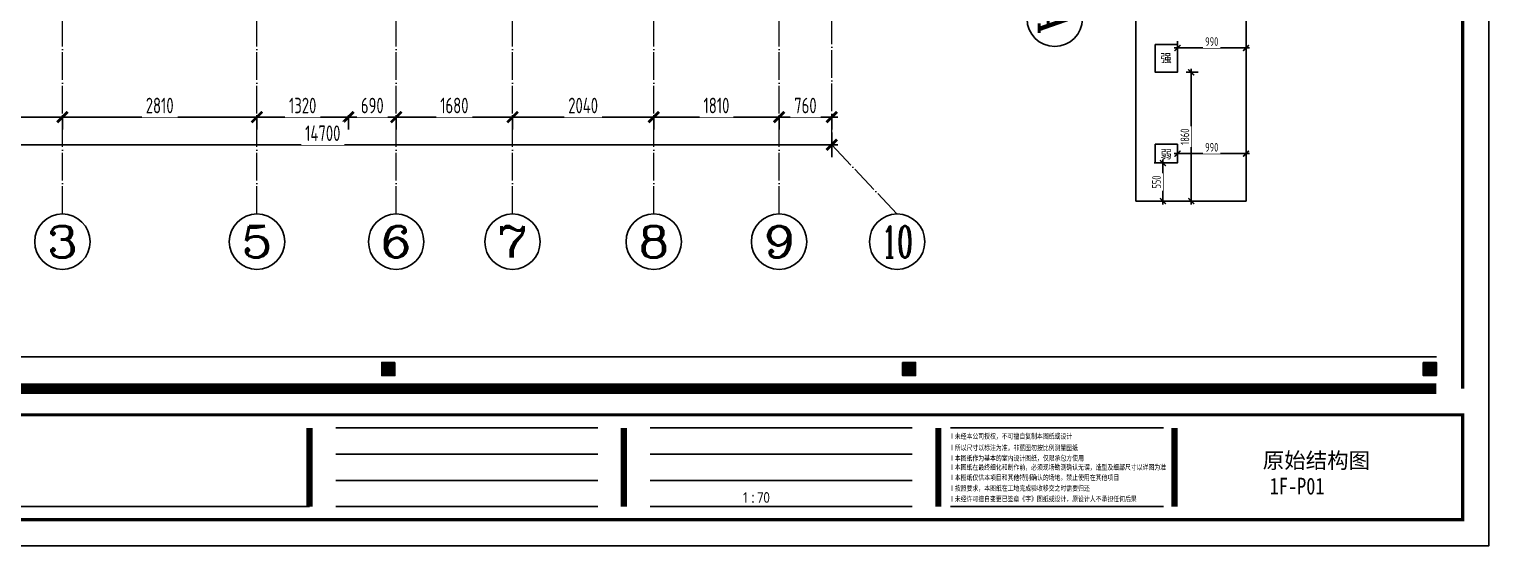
# Model space of a CAD drawing. Header units: inches. Extents: x -50945 to 250244, y -404780 to 18493.
# Drawn here: x 38460 to 59539, y -292400 to -284937 of the extents above; entities that cross this region are included whole.
import ezdxf
from ezdxf.enums import TextEntityAlignment as Align

# ---------------------------------------------------------------- set-up
doc = ezdxf.new("R2010")
doc.units = ezdxf.units.IN
doc.header["$MEASUREMENT"] = 0
doc.linetypes.add('DOTE', pattern=[2.42, 2, -0.2, 0.02, -0.2])
for name, color, linetype in [('0 @ 1 (1)', 7, 'Continuous'), ('15开关布置图-YJ', 2, 'Continuous'), ('AXIS', 1, 'Continuous'), ('AXIS_TEXT', 7, 'Continuous'), ('A图框', 7, 'Continuous'), ('D-ARCHI', 250, 'Continuous'), ('IBS-182-原建筑非承重墙', 150, 'Continuous'), ('IBS-63-原建筑窗', 63, 'Continuous'), ('外标注', 50, 'Continuous')]:
    doc.layers.add(name, color=color, linetype=linetype)
doc.styles.add('04.YBC-外标注3.0', font='', dxfattribs={"width": 0.8, "height": 3})
doc.styles.add('05.YBC-内标注2.5', font='', dxfattribs={"width": 0.8, "height": 2.5})
doc.styles.add('_TCH_AXIS', font='COMPLEX', dxfattribs={"bigfont": 'GBCBIG'})
doc.styles.add('COMPLEX', font='COMPLEX')
doc.styles.add('HBA-DIMT', font='ARCHS.SHX', dxfattribs={"width": 0.8})
doc.styles.get("Standard").update_dxf_attribs({"font": 'Arial.ttf'})
doc.styles.add('宋体', font='', dxfattribs={"width": 0.8})
doc.styles.get('04.YBC-外标注3.0').set_extended_font_data('SimSun')
doc.styles.get('05.YBC-内标注2.5').set_extended_font_data('SimSun')
doc.styles.get('宋体').set_extended_font_data('SimSun')
doc.dimstyles.new('HBA_40', dxfattribs={"dimscale": 50, "dimtxt": 2.5, "dimasz": 0.1, "dimexe": 2, "dimexo": 2.5, "dimgap": 0.6, "dimtad": 1, "dimdec": 0, "dimrnd": 5, "dimzin": 0, "dimtxsty": 'HBA-DIMT', "dimblk": 'HBA_DIMENSION_TICK', "dimblk1": 'HBA_DIMENSION_TICK', "dimblk2": 'HBA_DIMENSION_TICK', "dimcen": 0.125, "dimclrd": 44, "dimclre": 44, "dimclrt": 2, "dimadec": 0, "dimazin": 0, "dimtfac": 1, "dimtdec": 0, "dimtix": 1, "dimtmove": 1, "dimatfit": 3, "dimldrblk": 'HBA_Leader_Dot', "dimfxl": 0, "dimtvp": 1, "dimtfill": 1, "dimtolj": 1, "dimtzin": 0, "dimarcsym": 0})

# ---------------------------------------------------------------- blocks, each defined once
blk = doc.blocks.new('HBA_DIMENSION_TICK')
at = {"color": 0, "linetype": 'ByBlock'}
for p, q in [((-10, 0), (0, 0)), ((0, 0), (10, 0))]:
    blk.add_line(p, q, dxfattribs=at)
at = {"color": 50, "linetype": 'ByBlock'}
blk.add_solid([(-10, -7), (-7, -10), (7, 10), (10, 7)], dxfattribs=at)
blk = doc.blocks.new('*D254')
at = {"layer": 'Defpoints', "color": 0, "transparency": 16777216}
for p in [(35350, -285952), (38940, -285952), (38940, -286207)]:
    blk.add_point(p, dxfattribs=at)
at = {"layer": '外标注', "color": 44, "lineweight": -2, "transparency": 16777216}
for p, q in [((35350, -286177), (35350, -286387)), ((35359, -286207), (38931, -286207)), ((38940, -286177), (38940, -286387))]:
    blk.add_line(p, q, dxfattribs=at)
at = {"layer": '外标注', "color": 44, "lineweight": -2, "transparency": 16777216, "xscale": 9, "yscale": 9, "zscale": 9, "rotation": 180}
blk.add_blockref('HBA_DIMENSION_TICK', (35350, -286207), dxfattribs=at)
at = {"layer": '外标注', "color": 44, "lineweight": -2, "transparency": 16777216, "xscale": 9, "yscale": 9, "zscale": 9}
blk.add_blockref('HBA_DIMENSION_TICK', (38940, -286207), dxfattribs=at)
at = {"layer": '外标注', "color": 2, "transparency": 16777216, "insert": (37145, -286040), "char_height": 225, "attachment_point": 5, "style": 'HBA-DIMT', "bg_fill": 3, "box_fill_scale": 1.25, "bg_fill_color": 256, "bg_fill_true_color": 13158600, "bg_fill_transparency": 0}
blk.add_mtext('\\A1;3590', dxfattribs=at)
blk = doc.blocks.new('HBA_Leader_Dot')
at = {"color": 0, "linetype": 'ByBlock'}
blk.add_line((-5, 0), (-10, 0), dxfattribs=at)
at = {"color": 0, "linetype": 'ByBlock', "const_width": 5}
blk.add_lwpolyline([(-2.5, 0, 1), (2.5, 0, 1)], format="xyb", close=True, dxfattribs=at)
blk = doc.blocks.new('*D255')
at = {"layer": 'Defpoints', "color": 0, "transparency": 16777216}
for p in [(38940, -285952), (41750, -285952), (41750, -286207)]:
    blk.add_point(p, dxfattribs=at)
at = {"layer": '外标注', "color": 44, "lineweight": -2, "transparency": 16777216}
for p, q in [((38940, -286177), (38940, -286387)), ((38949, -286207), (41741, -286207)), ((41750, -286177), (41750, -286387))]:
    blk.add_line(p, q, dxfattribs=at)
at = {"layer": '外标注', "color": 44, "lineweight": -2, "transparency": 16777216, "xscale": 9, "yscale": 9, "zscale": 9, "rotation": 180}
blk.add_blockref('HBA_DIMENSION_TICK', (38940, -286207), dxfattribs=at)
at = {"layer": '外标注', "color": 44, "lineweight": -2, "transparency": 16777216, "xscale": 9, "yscale": 9, "zscale": 9}
blk.add_blockref('HBA_DIMENSION_TICK', (41750, -286207), dxfattribs=at)
at = {"layer": '外标注', "color": 2, "transparency": 16777216, "insert": (40345, -286040), "char_height": 225, "attachment_point": 5, "style": 'HBA-DIMT', "bg_fill": 3, "box_fill_scale": 1.25, "bg_fill_color": 256, "bg_fill_true_color": 13158600, "bg_fill_transparency": 0}
blk.add_mtext('\\A1;2810', dxfattribs=at)
blk = doc.blocks.new('*D256')
at = {"layer": 'Defpoints', "color": 0, "transparency": 16777216}
for p in [(41750, -285952), (43070, -285952), (43070, -286207)]:
    blk.add_point(p, dxfattribs=at)
at = {"layer": '外标注', "color": 44, "lineweight": -2, "transparency": 16777216}
for p, q in [((41750, -286177), (41750, -286387)), ((41759, -286207), (43061, -286207)), ((43070, -286177), (43070, -286387))]:
    blk.add_line(p, q, dxfattribs=at)
at = {"layer": '外标注', "color": 44, "lineweight": -2, "transparency": 16777216, "xscale": 9, "yscale": 9, "zscale": 9, "rotation": 180}
blk.add_blockref('HBA_DIMENSION_TICK', (41750, -286207), dxfattribs=at)
at = {"layer": '外标注', "color": 44, "lineweight": -2, "transparency": 16777216, "xscale": 9, "yscale": 9, "zscale": 9}
blk.add_blockref('HBA_DIMENSION_TICK', (43070, -286207), dxfattribs=at)
at = {"layer": '外标注', "color": 2, "transparency": 16777216, "insert": (42410, -286040), "char_height": 225, "attachment_point": 5, "style": 'HBA-DIMT', "bg_fill": 3, "box_fill_scale": 1.25, "bg_fill_color": 256, "bg_fill_true_color": 13158600, "bg_fill_transparency": 0}
blk.add_mtext('\\A1;1320', dxfattribs=at)
blk = doc.blocks.new('*D257')
at = {"layer": 'Defpoints', "color": 0, "transparency": 16777216}
for p in [(43070, -285952), (43760, -285952), (43760, -286207)]:
    blk.add_point(p, dxfattribs=at)
at = {"layer": '外标注', "color": 44, "lineweight": -2, "transparency": 16777216}
for p, q in [((43070, -286177), (43070, -286387)), ((43079, -286207), (43751, -286207)), ((43760, -286177), (43760, -286387))]:
    blk.add_line(p, q, dxfattribs=at)
at = {"layer": '外标注', "color": 44, "lineweight": -2, "transparency": 16777216, "xscale": 9, "yscale": 9, "zscale": 9, "rotation": 180}
blk.add_blockref('HBA_DIMENSION_TICK', (43070, -286207), dxfattribs=at)
at = {"layer": '外标注', "color": 44, "lineweight": -2, "transparency": 16777216, "xscale": 9, "yscale": 9, "zscale": 9}
blk.add_blockref('HBA_DIMENSION_TICK', (43760, -286207), dxfattribs=at)
at = {"layer": '外标注', "color": 2, "transparency": 16777216, "insert": (43415, -286040), "char_height": 225, "attachment_point": 5, "style": 'HBA-DIMT', "bg_fill": 3, "box_fill_scale": 1.25, "bg_fill_color": 256, "bg_fill_true_color": 13158600, "bg_fill_transparency": 0}
blk.add_mtext('\\A1;690', dxfattribs=at)
blk = doc.blocks.new('*D258')
at = {"layer": 'Defpoints', "color": 0, "transparency": 16777216}
for p in [(43760, -285952), (45440, -285952), (45440, -286207)]:
    blk.add_point(p, dxfattribs=at)
at = {"layer": '外标注', "color": 44, "lineweight": -2, "transparency": 16777216}
for p, q in [((43760, -286177), (43760, -286387)), ((43769, -286207), (45431, -286207)), ((45440, -286177), (45440, -286387))]:
    blk.add_line(p, q, dxfattribs=at)
at = {"layer": '外标注', "color": 44, "lineweight": -2, "transparency": 16777216, "xscale": 9, "yscale": 9, "zscale": 9, "rotation": 180}
blk.add_blockref('HBA_DIMENSION_TICK', (43760, -286207), dxfattribs=at)
at = {"layer": '外标注', "color": 44, "lineweight": -2, "transparency": 16777216, "xscale": 9, "yscale": 9, "zscale": 9}
blk.add_blockref('HBA_DIMENSION_TICK', (45440, -286207), dxfattribs=at)
at = {"layer": '外标注', "color": 2, "transparency": 16777216, "insert": (44600, -286040), "char_height": 225, "attachment_point": 5, "style": 'HBA-DIMT', "bg_fill": 3, "box_fill_scale": 1.25, "bg_fill_color": 256, "bg_fill_true_color": 13158600, "bg_fill_transparency": 0}
blk.add_mtext('\\A1;1680', dxfattribs=at)
blk = doc.blocks.new('*D259')
at = {"layer": 'Defpoints', "color": 0, "transparency": 16777216}
for p in [(45440, -285952), (47480, -285952), (47480, -286207)]:
    blk.add_point(p, dxfattribs=at)
at = {"layer": '外标注', "color": 44, "lineweight": -2, "transparency": 16777216}
for p, q in [((45440, -286177), (45440, -286387)), ((45449, -286207), (47471, -286207)), ((47480, -286177), (47480, -286387))]:
    blk.add_line(p, q, dxfattribs=at)
at = {"layer": '外标注', "color": 44, "lineweight": -2, "transparency": 16777216, "xscale": 9, "yscale": 9, "zscale": 9, "rotation": 180}
blk.add_blockref('HBA_DIMENSION_TICK', (45440, -286207), dxfattribs=at)
at = {"layer": '外标注', "color": 44, "lineweight": -2, "transparency": 16777216, "xscale": 9, "yscale": 9, "zscale": 9}
blk.add_blockref('HBA_DIMENSION_TICK', (47480, -286207), dxfattribs=at)
at = {"layer": '外标注', "color": 2, "transparency": 16777216, "insert": (46460, -286040), "char_height": 225, "attachment_point": 5, "style": 'HBA-DIMT', "bg_fill": 3, "box_fill_scale": 1.25, "bg_fill_color": 256, "bg_fill_true_color": 13158600, "bg_fill_transparency": 0}
blk.add_mtext('\\A1;2040', dxfattribs=at)
blk = doc.blocks.new('*D260')
at = {"layer": 'Defpoints', "color": 0, "transparency": 16777216}
for p in [(47480, -285952), (49290, -285952), (49290, -286207)]:
    blk.add_point(p, dxfattribs=at)
at = {"layer": '外标注', "color": 44, "lineweight": -2, "transparency": 16777216}
for p, q in [((47480, -286177), (47480, -286387)), ((47489, -286207), (49281, -286207)), ((49290, -286177), (49290, -286387))]:
    blk.add_line(p, q, dxfattribs=at)
at = {"layer": '外标注', "color": 44, "lineweight": -2, "transparency": 16777216, "xscale": 9, "yscale": 9, "zscale": 9, "rotation": 180}
blk.add_blockref('HBA_DIMENSION_TICK', (47480, -286207), dxfattribs=at)
at = {"layer": '外标注', "color": 44, "lineweight": -2, "transparency": 16777216, "xscale": 9, "yscale": 9, "zscale": 9}
blk.add_blockref('HBA_DIMENSION_TICK', (49290, -286207), dxfattribs=at)
at = {"layer": '外标注', "color": 2, "transparency": 16777216, "insert": (48385, -286040), "char_height": 225, "attachment_point": 5, "style": 'HBA-DIMT', "bg_fill": 3, "box_fill_scale": 1.25, "bg_fill_color": 256, "bg_fill_true_color": 13158600, "bg_fill_transparency": 0}
blk.add_mtext('\\A1;1810', dxfattribs=at)
blk = doc.blocks.new('*D261')
at = {"layer": 'Defpoints', "color": 0, "transparency": 16777216}
for p in [(49290, -285952), (50050, -285952), (50050, -286207)]:
    blk.add_point(p, dxfattribs=at)
at = {"layer": '外标注', "color": 44, "lineweight": -2, "transparency": 16777216}
for p, q in [((49290, -286177), (49290, -286387)), ((49299, -286207), (50041, -286207)), ((50050, -286177), (50050, -286387))]:
    blk.add_line(p, q, dxfattribs=at)
at = {"layer": '外标注', "color": 44, "lineweight": -2, "transparency": 16777216, "xscale": 9, "yscale": 9, "zscale": 9, "rotation": 180}
blk.add_blockref('HBA_DIMENSION_TICK', (49290, -286207), dxfattribs=at)
at = {"layer": '外标注', "color": 44, "lineweight": -2, "transparency": 16777216, "xscale": 9, "yscale": 9, "zscale": 9}
blk.add_blockref('HBA_DIMENSION_TICK', (50050, -286207), dxfattribs=at)
at = {"layer": '外标注', "color": 2, "transparency": 16777216, "insert": (49670, -286040), "char_height": 225, "attachment_point": 5, "style": 'HBA-DIMT', "bg_fill": 3, "box_fill_scale": 1.25, "bg_fill_color": 256, "bg_fill_true_color": 13158600, "bg_fill_transparency": 0}
blk.add_mtext('\\A1;760', dxfattribs=at)
blk = doc.blocks.new('*D262')
at = {"layer": 'Defpoints', "color": 0, "transparency": 16777216}
for p in [(35350, -286207), (50050, -286207), (50050, -286607)]:
    blk.add_point(p, dxfattribs=at)
at = {"layer": '外标注', "color": 44, "lineweight": -2, "transparency": 16777216}
for p, q in [((35350, -286432), (35350, -286787)), ((50050, -286432), (50050, -286787)), ((35359, -286607), (50041, -286607))]:
    blk.add_line(p, q, dxfattribs=at)
at = {"layer": '外标注', "color": 44, "lineweight": -2, "transparency": 16777216, "xscale": 9, "yscale": 9, "zscale": 9, "rotation": 180}
blk.add_blockref('HBA_DIMENSION_TICK', (35350, -286607), dxfattribs=at)
at = {"layer": '外标注', "color": 44, "lineweight": -2, "transparency": 16777216, "xscale": 9, "yscale": 9, "zscale": 9}
blk.add_blockref('HBA_DIMENSION_TICK', (50050, -286607), dxfattribs=at)
at = {"layer": '外标注', "color": 2, "transparency": 16777216, "insert": (42700, -286440), "char_height": 225, "attachment_point": 5, "style": 'HBA-DIMT', "bg_fill": 3, "box_fill_scale": 1.25, "bg_fill_color": 256, "bg_fill_true_color": 13158600, "bg_fill_transparency": 0}
blk.add_mtext('\\A1;14700', dxfattribs=at)
blk = doc.blocks.new('_AXISO')
blk.add_circle((0, 0), 0.5)
at = {"layer": 'AXIS_TEXT', "style": 'COMPLEX', "width": 1.041667}
blk.add_attdef('A', text='', height=0.56, dxfattribs=at).set_placement((-0.25, -0.28), (0.25, -0.28), align=Align.FIT)
blk = doc.blocks.new('*D302')
at = {"color": 44, "lineweight": -2, "transparency": 16777216}
for p, q in [((54708, -286870), (54733, -286870)), ((54833, -286875), (54833, -287415)), ((54708, -287420), (54733, -287420))]:
    blk.add_line(p, q, dxfattribs=at)
at = {"layer": 'Defpoints', "color": 0, "transparency": 16777216}
for p in [(54833, -286870), (54833, -287420), (54833, -287420)]:
    blk.add_point(p, dxfattribs=at)
at = {"color": 44, "lineweight": -2, "transparency": 16777216, "xscale": 5, "yscale": 5, "zscale": 5}
for p, rotation in [((54833, -286870), 90), ((54833, -287420), 270)]:
    blk.add_blockref('HBA_DIMENSION_TICK', p, dxfattribs=dict(at, rotation=rotation))
at = {"color": 2, "transparency": 16777216, "insert": (54740, -287145), "char_height": 125, "attachment_point": 5, "rotation": 90, "style": 'HBA-DIMT', "bg_fill": 3, "box_fill_scale": 1.25, "bg_fill_color": 256, "bg_fill_true_color": 13158600, "bg_fill_transparency": 0}
blk.add_mtext('\\A1;550', dxfattribs=at)
blk = doc.blocks.new('*D303')
at = {"color": 44, "lineweight": -2, "transparency": 16777216}
for p, q in [((55043, -286610), (55043, -286635)), ((56033, -286610), (56033, -286635)), ((55048, -286735), (56028, -286735))]:
    blk.add_line(p, q, dxfattribs=at)
at = {"layer": 'Defpoints', "color": 0, "transparency": 16777216}
for p in [(55043, -286735), (56033, -286735), (56033, -286735)]:
    blk.add_point(p, dxfattribs=at)
at = {"color": 44, "lineweight": -2, "transparency": 16777216, "xscale": 5, "yscale": 5, "zscale": 5, "rotation": 180}
blk.add_blockref('HBA_DIMENSION_TICK', (55043, -286735), dxfattribs=at)
at = {"color": 44, "lineweight": -2, "transparency": 16777216, "xscale": 5, "yscale": 5, "zscale": 5}
blk.add_blockref('HBA_DIMENSION_TICK', (56033, -286735), dxfattribs=at)
at = {"color": 2, "transparency": 16777216, "insert": (55538, -286643), "char_height": 125, "attachment_point": 5, "style": 'HBA-DIMT', "bg_fill": 3, "box_fill_scale": 1.25, "bg_fill_color": 256, "bg_fill_true_color": 13158600, "bg_fill_transparency": 0}
blk.add_mtext('\\A1;990', dxfattribs=at)
blk = doc.blocks.new('*D304')
at = {"color": 44, "lineweight": -2, "transparency": 16777216}
for p, q in [((55168, -285560), (55342, -285560)), ((55242, -285565), (55242, -287415)), ((55168, -287420), (55342, -287420))]:
    blk.add_line(p, q, dxfattribs=at)
at = {"layer": 'Defpoints', "color": 0, "transparency": 16777216}
for p in [(55043, -285560), (55043, -287420), (55242, -287420)]:
    blk.add_point(p, dxfattribs=at)
at = {"color": 44, "lineweight": -2, "transparency": 16777216, "xscale": 5, "yscale": 5, "zscale": 5}
for p, rotation in [((55242, -285560), 90), ((55242, -287420), 270)]:
    blk.add_blockref('HBA_DIMENSION_TICK', p, dxfattribs=dict(at, rotation=rotation))
at = {"color": 2, "transparency": 16777216, "insert": (55150, -286490), "char_height": 125, "attachment_point": 5, "rotation": 90, "style": 'HBA-DIMT', "bg_fill": 3, "box_fill_scale": 1.25, "bg_fill_color": 256, "bg_fill_true_color": 13158600, "bg_fill_transparency": 0}
blk.add_mtext('\\A1;1860', dxfattribs=at)
blk = doc.blocks.new('*D305')
at = {"color": 44, "lineweight": -2, "transparency": 16777216}
for p, q in [((55043, -285235), (55043, -285109)), ((56033, -285235), (56033, -285109)), ((55048, -285209), (56028, -285209))]:
    blk.add_line(p, q, dxfattribs=at)
at = {"layer": 'Defpoints', "color": 0, "transparency": 16777216}
for p in [(55043, -285360), (56033, -285209), (56033, -285360)]:
    blk.add_point(p, dxfattribs=at)
at = {"color": 44, "lineweight": -2, "transparency": 16777216, "xscale": 5, "yscale": 5, "zscale": 5, "rotation": 180}
blk.add_blockref('HBA_DIMENSION_TICK', (55043, -285209), dxfattribs=at)
at = {"color": 44, "lineweight": -2, "transparency": 16777216, "xscale": 5, "yscale": 5, "zscale": 5}
blk.add_blockref('HBA_DIMENSION_TICK', (56033, -285209), dxfattribs=at)
at = {"color": 2, "transparency": 16777216, "insert": (55538, -285116), "char_height": 125, "attachment_point": 5, "style": 'HBA-DIMT', "bg_fill": 3, "box_fill_scale": 1.25, "bg_fill_color": 256, "bg_fill_true_color": 13158600, "bg_fill_transparency": 0}
blk.add_mtext('\\A1;990', dxfattribs=at)
blk = doc.blocks.new('gegeg')
at = {"layer": 'A图框'}
h = blk.add_hatch(color=256, dxfattribs=at)
h.dxf.hatch_style = 1
h.paths.add_polyline_path([(147800, -57733), (147975, -57733), (147975, -57558), (147800, -57558)])
h = blk.add_hatch(color=256, dxfattribs=at)
h.dxf.hatch_style = 1
h.paths.add_polyline_path([(154931, -57558), (154756, -57558), (154756, -57733), (154931, -57733)])
h = blk.add_hatch(color=256, dxfattribs=at)
h.dxf.hatch_style = 1
h.paths.add_polyline_path([(161887, -57558), (161712, -57558), (161712, -57733), (161887, -57733)])
for p, q in [((133887, -57482), (161887, -57482)), ((147184, -58433), (150684, -58433)), ((151384, -58433), (154884, -58433)), ((155398, -58433), (158242, -58433)), ((147184, -58783), (150684, -58783)), ((151384, -58783), (154884, -58783)), ((147184, -59133), (150684, -59133)), ((151384, -59133), (154884, -59133)), ((138761, -59483), (146834, -59483)), ((147184, -59483), (150684, -59483)), ((151384, -59483), (154884, -59483)), ((155398, -59483), (158242, -59483))]:
    blk.add_line(p, q, dxfattribs=at)
for points in [[(162587, -39218), (162587, -60008), (133187, -60008), (133187, -39218)], [(147975, -57558), (147800, -57558), (147800, -57733), (147975, -57733)], [(154756, -57558), (154931, -57558), (154931, -57733), (154756, -57733)], [(161712, -57558), (161887, -57558), (161887, -57733), (161712, -57733)]]:
    blk.add_lwpolyline(points, close=True, dxfattribs=at)
for points, const_width in [([(133537, -40125), (133537, -39568), (162237, -39568), (162237, -57908)], 42), ([(161887, -57908), (133887, -57908)], 140), ([(146834, -58433), (146834, -59483)], 84), ([(151034, -58433), (151034, -59483)], 84), ([(155234, -58433), (155234, -59483)], 84), ([(158387, -58433), (158387, -59483)], 84)]:
    blk.add_lwpolyline(points, dxfattribs=dict(at, const_width=const_width))
at = {"layer": 'A图框', "const_width": 42}
blk.add_lwpolyline([(133537, -58258), (162237, -58258), (162237, -59658), (133537, -59658)], close=True, dxfattribs=at)
at = {"layer": '0 @ 1 (1)', "insert": (152579, -59363), "char_height": 175, "width": 3199.54, "attachment_point": 4, "style": '05.YBC-内标注2.5'}
blk.add_mtext('{\\fMicrosoft YaHei|b0|i0|c134|p34;\\H0.8x; 1 : 70}', dxfattribs=at)
at = {"layer": 'A图框', "char_height": 70, "attachment_point": 1, "style": '04.YBC-外标注3.0'}
for s, width, insert in [('{\\fArial Unicode MS|b0|i0|c134|p0;l 未经本公司授权，不可擅自复制本图纸或设计}', 1842.18, (155405, -58508)), ('{\\fArial Unicode MS|b0|i0|c134|p0;l 所以尺寸以标注为准，非蓝图勿按比例测量图纸}', 1906.2, (155405, -58662)), ('{\\fArial Unicode MS|b0|i0|c134|p0;l 本图纸作为基本的室内设计图纸，仅限承包方使用}', 2550.12, (155405, -58801)), ('{\\fArial Unicode MS|b0|i0|c134|p0;l 本图纸在最终细化和制作前，必须现场勘测确认无误，造型及细部尺寸以详图为准}', 3701.19, (155405, -58923)), ('{\\fArial Unicode MS|b0|i0|c134|p0;l 本图纸仅供本项目和其他特别确认的场地，禁止使用在其他项目}', 3008.74, (155405, -59060)), ('{\\fArial Unicode MS|b0|i0|c134|p0;l 按照要求，本图纸在工地完成验收移交之时需要归还}', 1941.8, (155405, -59203)), ('{\\fArial Unicode MS|b0|i0|c134|p0;l 未经许可擅自变更已签章《字》图纸或设计，原设计人不承担任何后果}', 3026.66, (155405, -59346))]:
    blk.add_mtext_dynamic_manual_height_columns(s, width=width, gutter_width=1, heights=[0], dxfattribs=dict(at, insert=insert))

msp = doc.modelspace()

# ---------------------------------------------------------------- linework, layer by layer
at = {"layer": 'IBS-182-原建筑非承重墙'}
for points in [[(54442.6, -284600.16), (56032.6, -284600.16), (56032.6, -287420.16), (54442.6, -287420.16)], [(54722.6, -285160.16), (55042.6, -285160.16), (55042.6, -285560.16), (54722.6, -285560.16)], [(54722.6, -286600.16), (55042.6, -286600.16), (55042.6, -286870.16), (54722.6, -286870.16)]]:
    msp.add_lwpolyline(points, close=True, dxfattribs=at)

# ---------------------------------------------------------------- block references
at = {"layer": 'AXIS'}
ref = msp.add_blockref('_AXISO', (53270.5, -284786.95), dxfattribs=dict(at, xscale=800, yscale=800, zscale=800, rotation=270))
ref.add_attrib('A', 'A', dxfattribs={"layer": 'AXIS_TEXT', "height": 452.55, "rotation": 270, "style": '_TCH_AXIS', "width": 1.166667}).set_placement((53044.22, -284560.68), (53044.22, -285013.23), align=Align.FIT)
ref = msp.add_blockref('_AXISO', (38940.2, -288006.95), dxfattribs=dict(at, xscale=800, yscale=800, zscale=800))
ref.add_attrib('A', '3', dxfattribs={"layer": 'AXIS_TEXT', "height": 452.55, "style": '_TCH_AXIS', "width": 1.5}).set_placement((38713.92, -288233.23), (39166.47, -288233.23), align=Align.FIT)
ref = msp.add_blockref('_AXISO', (41750.2, -288006.95), dxfattribs=dict(at, xscale=800, yscale=800, zscale=800))
ref.add_attrib('A', '5', dxfattribs={"layer": 'AXIS_TEXT', "height": 452.55, "style": '_TCH_AXIS', "width": 1.5}).set_placement((41523.92, -288233.23), (41976.47, -288233.23), align=Align.FIT)
ref = msp.add_blockref('_AXISO', (43760.2, -288006.95), dxfattribs=dict(at, xscale=800, yscale=800, zscale=800))
ref.add_attrib('A', '6', dxfattribs={"layer": 'AXIS_TEXT', "height": 452.55, "style": '_TCH_AXIS', "width": 1.5}).set_placement((43533.92, -288233.23), (43986.47, -288233.23), align=Align.FIT)
ref = msp.add_blockref('_AXISO', (45440.2, -288006.95), dxfattribs=dict(at, xscale=800, yscale=800, zscale=800))
ref.add_attrib('A', '7', dxfattribs={"layer": 'AXIS_TEXT', "height": 452.55, "style": '_TCH_AXIS', "width": 1.5}).set_placement((45213.92, -288233.23), (45666.47, -288233.23), align=Align.FIT)
ref = msp.add_blockref('_AXISO', (47480.2, -288006.95), dxfattribs=dict(at, xscale=800, yscale=800, zscale=800))
ref.add_attrib('A', '8', dxfattribs={"layer": 'AXIS_TEXT', "height": 452.55, "style": '_TCH_AXIS', "width": 1.5}).set_placement((47253.92, -288233.23), (47706.47, -288233.23), align=Align.FIT)
ref = msp.add_blockref('_AXISO', (49290.5, -288006.95), dxfattribs=dict(at, xscale=800, yscale=800, zscale=800))
ref.add_attrib('A', '9', dxfattribs={"layer": 'AXIS_TEXT', "height": 452.55, "style": '_TCH_AXIS', "width": 1.5}).set_placement((49064.22, -288233.23), (49516.77, -288233.23), align=Align.FIT)
ref = msp.add_blockref('_AXISO', (50995.16, -288006.95), dxfattribs=dict(at, xscale=800, yscale=800, zscale=800))
ref.add_attrib('A', '10', dxfattribs={"layer": 'AXIS_TEXT', "height": 452.548, "style": '_TCH_AXIS', "width": 0.724138}).set_placement((50768.89, -288233.23), (51221.44, -288233.23), align=Align.FIT)

# ---------------------------------------------------------------- texts
at = {"color": 253, "insert": (56375.54, -291416.55), "char_height": 242.1645, "attachment_point": 1, "style": '宋体'}
msp.add_mtext_dynamic_manual_height_columns('{\\fSimSun|b0|i0|c134|p2;1F-P01}', width=66.2668, gutter_width=16.21, heights=[0], dxfattribs=at)
at = {"layer": 'A图框', "insert": (56275.64, -291053.38), "char_height": 227.0292, "attachment_point": 1}
msp.add_mtext_dynamic_manual_height_columns('{\\fSimSun|b0|i0|c134|p2;原始结构图}', width=2770.8358, gutter_width=16.21, heights=[0], dxfattribs=at)
at = {"layer": 'IBS-63-原建筑窗', "style": '宋体'}
for s, p in [('强', (54795.35, -285414.94)), ('弱', (54797.58, -286803.49))]:
    msp.add_text(s, height=120, dxfattribs=at).set_placement(p)

# ---------------------------------------------------------------- dimensions: what is measured, and where the dimension line sits
at = {"layer": '外标注'}
dim = msp.add_linear_dim(base=(38940.2, -286206.95), p1=(35350.5, -285951.91), p2=(38940.2, -285951.91), dimstyle='HBA_40', override={"dimscale": 90, "dimfxl": 200, "dimfxlon": 1}, dxfattribs=at)
dim.commit()
dim.dimension.update_dxf_attribs({"geometry": '*D254', "text_midpoint": (37145.35, -286040.45)})

# ---------------------------------------------------------------- next in the draw order: dimensions: what is measured, and where the dimension line sits
for base, p1, p2, picture, middle in [((56032.6, -285208.53), (55042.6, -285360.16), (56032.6, -285360.16), '*D305', (55537.6, -285116.03)), ((56032.6, -286735.16), (55042.6, -286735.16), (56032.6, -286735.16), '*D303', (55537.6, -286642.66))]:
    dim = msp.add_linear_dim(base=base, p1=p1, p2=p2, dimstyle='HBA_40')
    dim.commit()
    dim.dimension.update_dxf_attribs({"geometry": picture, "text_midpoint": middle})
dim = msp.add_linear_dim(base=(54832.74, -287420.16), p1=(54832.74, -286870.16), p2=(54832.74, -287420.16), angle=90, dimstyle='HBA_40')
dim.commit()
dim.dimension.update_dxf_attribs({"geometry": '*D302', "text_midpoint": (54740.24, -287145.16)})
dim = msp.add_linear_dim(base=(41750.2, -286206.95), p1=(38940.2, -285951.91), p2=(41750.2, -285951.91), dimstyle='HBA_40', override={"dimscale": 90, "dimfxl": 200, "dimfxlon": 1}, dxfattribs=at)
dim.commit()
dim.dimension.update_dxf_attribs({"geometry": '*D255', "text_midpoint": (40345.2, -286040.45)})

# ---------------------------------------------------------------- next in the draw order: dimensions: what is measured, and where the dimension line sits
dim = msp.add_linear_dim(base=(55242.23, -287420.16), p1=(55042.6, -285560.16), p2=(55042.6, -287420.16), angle=90, dimstyle='HBA_40')
dim.commit()
dim.dimension.update_dxf_attribs({"geometry": '*D304', "text_midpoint": (55149.73, -286490.16)})
dim = msp.add_linear_dim(base=(43070.2, -286206.95), p1=(41750.2, -285951.91), p2=(43070.2, -285951.91), dimstyle='HBA_40', override={"dimscale": 90, "dimfxl": 200, "dimfxlon": 1}, dxfattribs=at)
dim.commit()
dim.dimension.update_dxf_attribs({"geometry": '*D256', "text_midpoint": (42410.2, -286040.45)})

# ---------------------------------------------------------------- next in the draw order: dimensions: what is measured, and where the dimension line sits
dim = msp.add_linear_dim(base=(43760.2, -286206.95), p1=(43070.2, -285951.91), p2=(43760.2, -285951.91), dimstyle='HBA_40', override={"dimscale": 90, "dimfxl": 200, "dimfxlon": 1}, dxfattribs=at)
dim.commit()
dim.dimension.update_dxf_attribs({"geometry": '*D257', "text_midpoint": (43415.2, -286040.45)})

# ---------------------------------------------------------------- next in the draw order: dimensions: what is measured, and where the dimension line sits
dim = msp.add_linear_dim(base=(45440.2, -286206.95), p1=(43760.2, -285951.91), p2=(45440.2, -285951.91), dimstyle='HBA_40', override={"dimscale": 90, "dimfxl": 200, "dimfxlon": 1}, dxfattribs=at)
dim.commit()
dim.dimension.update_dxf_attribs({"geometry": '*D258', "text_midpoint": (44600.2, -286040.45)})

# ---------------------------------------------------------------- next in the draw order: dimensions: what is measured, and where the dimension line sits
dim = msp.add_linear_dim(base=(47480.2, -286206.95), p1=(45440.2, -285951.91), p2=(47480.2, -285951.91), dimstyle='HBA_40', override={"dimscale": 90, "dimfxl": 200, "dimfxlon": 1}, dxfattribs=at)
dim.commit()
dim.dimension.update_dxf_attribs({"geometry": '*D259', "text_midpoint": (46460.2, -286040.45)})

# ---------------------------------------------------------------- next in the draw order: dimensions: what is measured, and where the dimension line sits
dim = msp.add_linear_dim(base=(49290.5, -286206.95), p1=(47480.2, -285951.91), p2=(49290.5, -285951.91), dimstyle='HBA_40', override={"dimscale": 90, "dimfxl": 200, "dimfxlon": 1}, dxfattribs=at)
dim.commit()
dim.dimension.update_dxf_attribs({"geometry": '*D260', "text_midpoint": (48385.35, -286040.45)})

# ---------------------------------------------------------------- next in the draw order: dimensions: what is measured, and where the dimension line sits
dim = msp.add_linear_dim(base=(50050.5, -286206.95), p1=(49290.5, -285951.91), p2=(50050.5, -285951.91), dimstyle='HBA_40', override={"dimscale": 90, "dimfxl": 200, "dimfxlon": 1}, dxfattribs=at)
dim.commit()
dim.dimension.update_dxf_attribs({"geometry": '*D261', "text_midpoint": (49670.5, -286040.45)})

# ---------------------------------------------------------------- next in the draw order: dimensions: what is measured, and where the dimension line sits
dim = msp.add_linear_dim(base=(50050.5, -286606.95), p1=(35350.5, -286206.95), p2=(50050.5, -286206.95), dimstyle='HBA_40', override={"dimscale": 90, "dimfxl": 200, "dimfxlon": 1}, dxfattribs=at)
dim.commit()
dim.dimension.update_dxf_attribs({"geometry": '*D262', "text_midpoint": (42700.5, -286440.45)})

# ---------------------------------------------------------------- next in the draw order: linework, layer by layer
at = {"layer": 'D-ARCHI', "color": 251, "linetype": 'DOTE', "lineweight": 5, "ltscale": 200}
for p, q in [((43760.2, -287606.95), (43760.2, -272658.38)), ((45440.2, -287606.95), (45440.2, -272658.38)), ((50050.5, -286606.95), (50050.5, -272658.38)), ((49290.5, -287606.95), (49290.5, -280078.62)), ((38940.2, -287606.95), (38940.2, -281278.62)), ((41750.2, -287606.95), (41750.2, -281278.62)), ((47480.2, -287606.95), (47480.2, -281278.62)), ((50050.5, -286609.45), (50995.16, -287606.95))]:
    msp.add_line(p, q, dxfattribs=at)

# ---------------------------------------------------------------- next in the draw order: block references
at = {"layer": '15开关布置图-YJ', "color": 2, "xscale": 1.081091401797356, "yscale": 1.081091401797356, "zscale": 1.081091401797356}
msp.add_blockref('gegeg', (-116232.48, -227526.41), dxfattribs=at)

doc.saveas('drawing.dxf')
